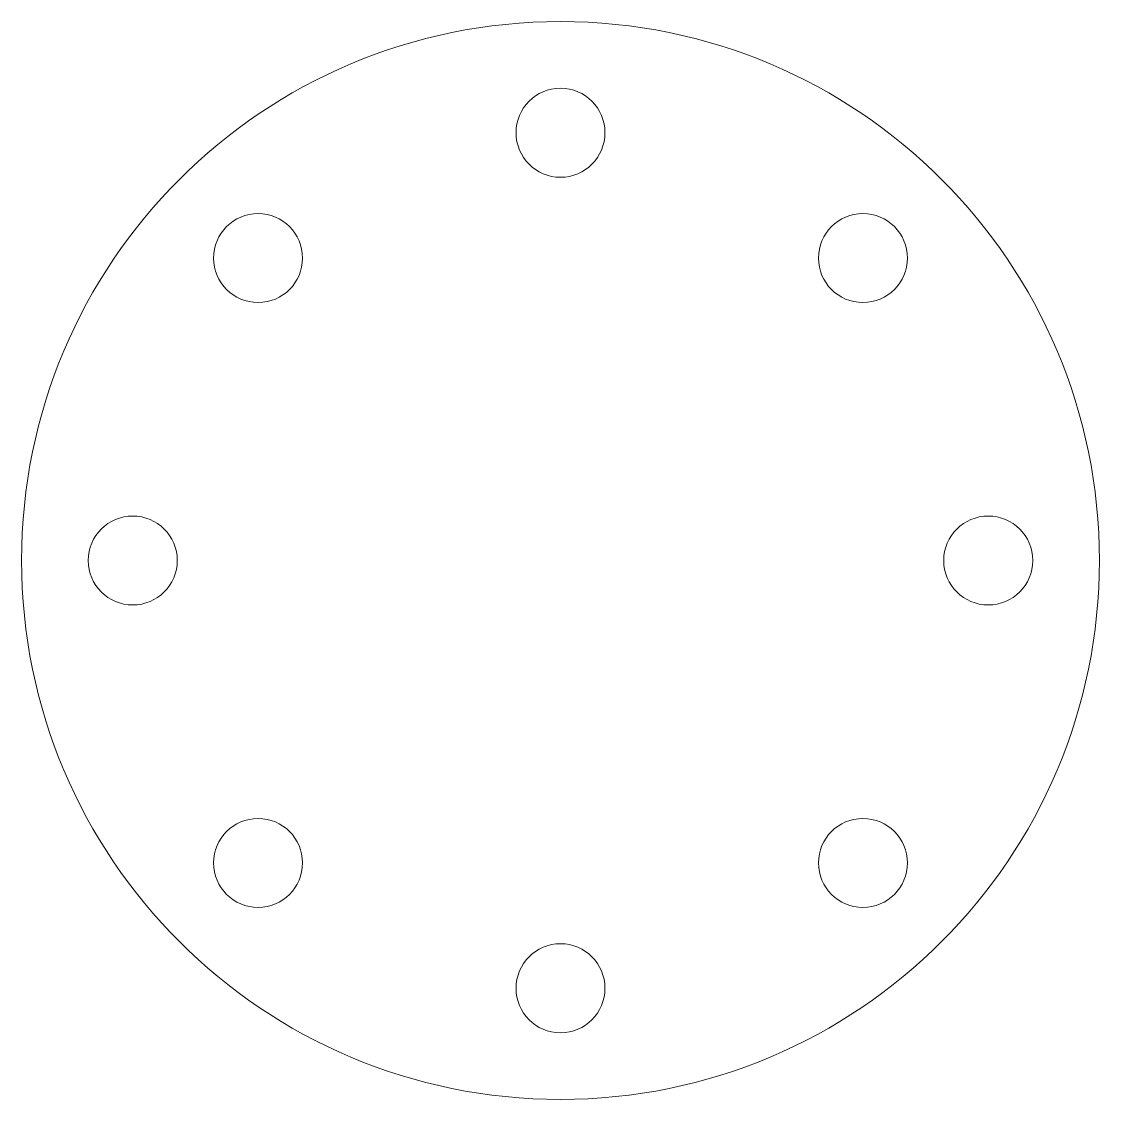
# Model space of a CAD drawing. Header units: millimetres. Extents: x -1351.5 to -1288.5, y -31.5 to 31.5.
import ezdxf

# ---------------------------------------------------------------- set-up
doc = ezdxf.new("R2010")
doc.units = ezdxf.units.MM

msp = doc.modelspace()

# ---------------------------------------------------------------- linework, layer by layer
at = {"color": 7, "linetype": 'Continuous', "lineweight": 15}
for centre, radius in [((-1319.997, 0), 31.5), ((-1319.997, 25), 2.6), ((-1337.675, 17.678), 2.6), ((-1302.319, 17.678), 2.6), ((-1344.997, 0), 2.6), ((-1294.997, 0), 2.6), ((-1337.675, -17.678), 2.6), ((-1302.319, -17.678), 2.6), ((-1319.997, -25), 2.6)]:
    msp.add_circle(centre, radius, dxfattribs=at)

doc.saveas('drawing.dxf')
